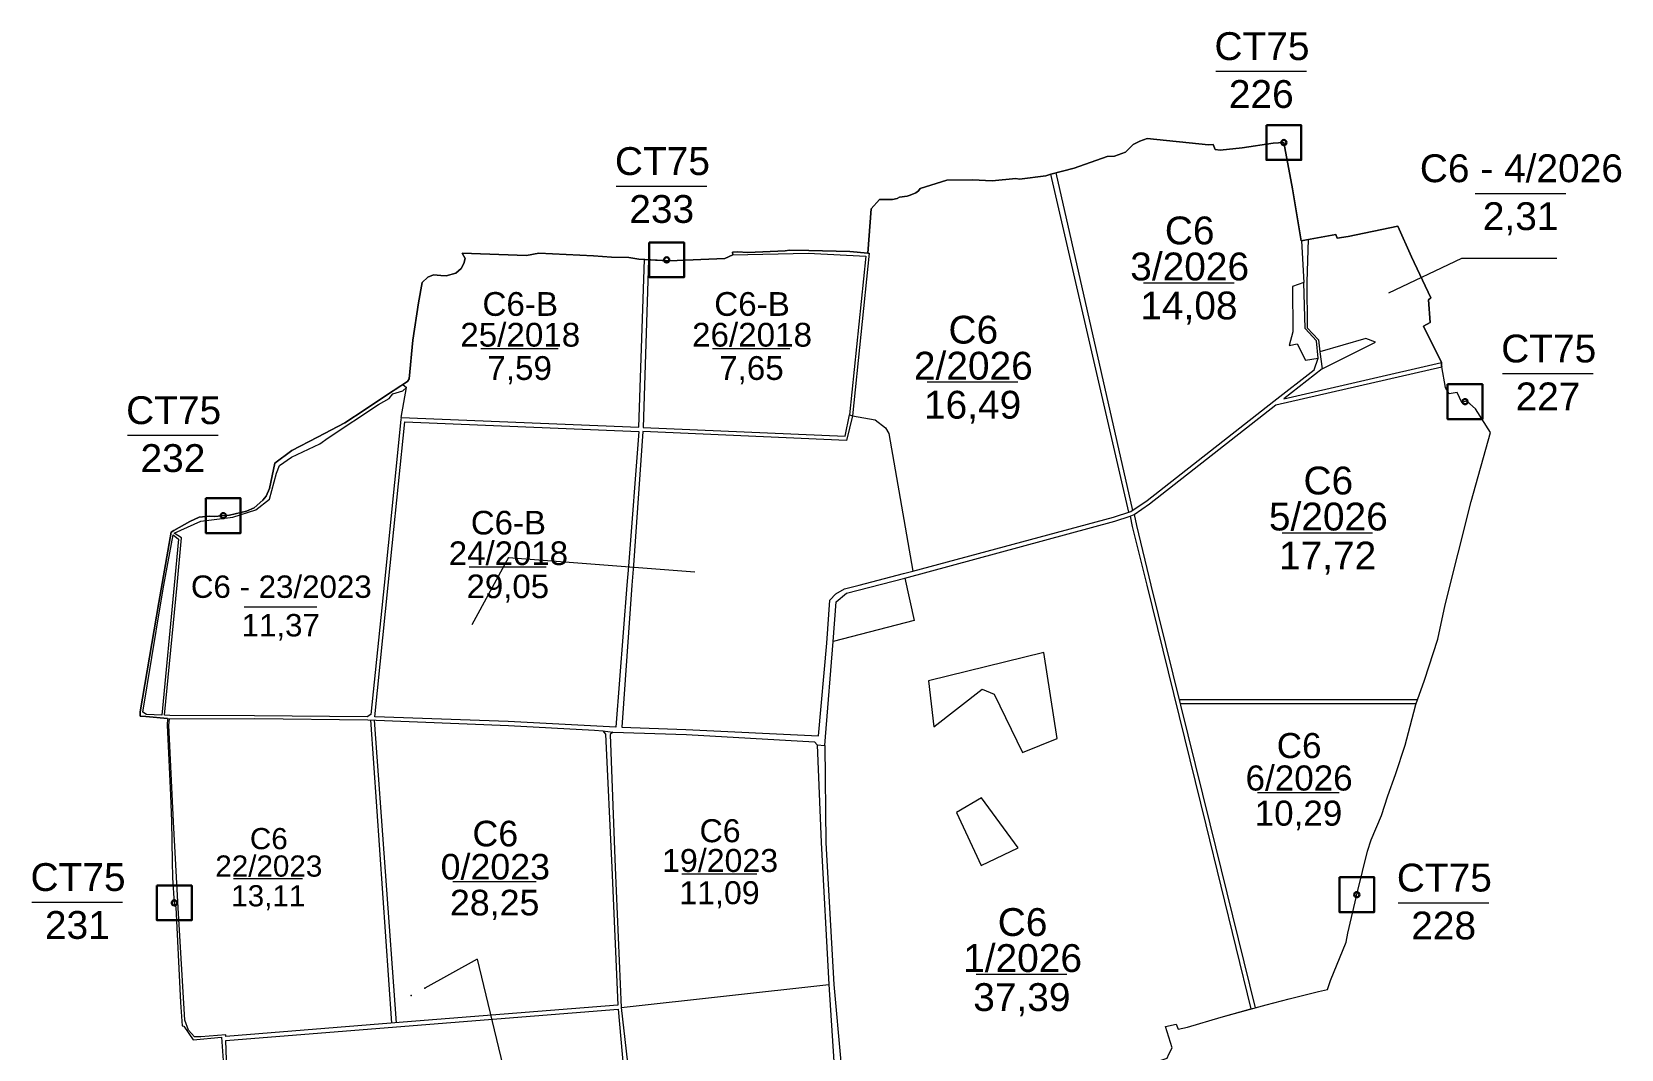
# Model space of a CAD drawing. Header units: metres. Extents: x 413349 to 415633, y 1525740 to 1530795.
# Drawn here: x 413349 to 415633, y 1529333 to 1530795 of the extents above; entities that cross this region are included whole.
import ezdxf
from ezdxf.enums import TextEntityAlignment as Align

# ---------------------------------------------------------------- set-up
doc = ezdxf.new("R2010")
doc.units = ezdxf.units.M
doc.header["$MEASUREMENT"] = 0
doc.layers.add('RanhTwo', color=3, linetype='Continuous', lineweight=0)
doc.styles.add('Style-Arial', font='arial.ttf')

# ---------------------------------------------------------------- blocks, each defined once
blk = doc.blocks.new('*U0')
at = {"color": 0, "linetype": 'Continuous', "lineweight": -2, "ltscale": 10, "flags": 128}
blk.add_lwpolyline([(-150, 150), (150, 150), (150, -150), (-150, -150), (-150, 150)], close=True, dxfattribs=at)
at = {"color": 0, "linetype": 'Continuous', "lineweight": -2, "ltscale": 10}
blk.add_circle((-0.02828, 0.016065), 22.5, dxfattribs=at)
blk = doc.blocks.new('*U5')
at = {"layer": 'RanhTwo', "color": 3, "linetype": 'Continuous', "lineweight": 13}
blk.add_line((-66.520877, -1.660429), (63.750129, -1.660429), dxfattribs=at)
at = {"layer": 'RanhTwo', "color": 3, "linetype": 'Continuous', "lineweight": 13, "style": 'Style-Arial'}
for s, p in [('CT75', (-0.000029, 14.422722)), ('226', (-1.025137, -54.422685))]:
    blk.add_text(s, height=40, dxfattribs=at).set_placement(p, align=Align.CENTER)
blk = doc.blocks.new('*U6')
at = {"layer": 'RanhTwo', "color": 3, "linetype": 'Continuous', "lineweight": 13}
blk.add_line((-66.520877, -1.660429), (63.750129, -1.660429), dxfattribs=at)
at = {"layer": 'RanhTwo', "color": 3, "linetype": 'Continuous', "lineweight": 13, "style": 'Style-Arial'}
for s, p in [('CT75', (-0.000029, 14.422722)), ('227', (-1.025137, -54.422685))]:
    blk.add_text(s, height=40, dxfattribs=at).set_placement(p, align=Align.CENTER)
blk = doc.blocks.new('*U7')
at = {"layer": 'RanhTwo', "color": 3, "linetype": 'Continuous', "lineweight": 13}
blk.add_line((-66.520877, -1.660429), (63.750129, -1.660429), dxfattribs=at)
at = {"layer": 'RanhTwo', "color": 3, "linetype": 'Continuous', "lineweight": 13, "style": 'Style-Arial'}
for s, p in [('CT75', (-0.000029, 14.422722)), ('228', (-1.025137, -54.422685))]:
    blk.add_text(s, height=40, dxfattribs=at).set_placement(p, align=Align.CENTER)
blk = doc.blocks.new('*U10')
at = {"layer": 'RanhTwo', "color": 3, "linetype": 'Continuous', "lineweight": 13}
blk.add_line((-66.520877, -1.660429), (63.750129, -1.660429), dxfattribs=at)
at = {"layer": 'RanhTwo', "color": 3, "linetype": 'Continuous', "lineweight": 13, "style": 'Style-Arial'}
for s, p in [('CT75', (-0.000029, 14.422722)), ('231', (-1.025137, -54.422685))]:
    blk.add_text(s, height=40, dxfattribs=at).set_placement(p, align=Align.CENTER)
blk = doc.blocks.new('*U11')
at = {"layer": 'RanhTwo', "color": 3, "linetype": 'Continuous', "lineweight": 13}
blk.add_line((-66.520877, -1.660429), (63.750129, -1.660429), dxfattribs=at)
at = {"layer": 'RanhTwo', "color": 3, "linetype": 'Continuous', "lineweight": 13, "style": 'Style-Arial'}
for s, p in [('CT75', (-0.000029, 14.422722)), ('232', (-1.025137, -54.422685))]:
    blk.add_text(s, height=40, dxfattribs=at).set_placement(p, align=Align.CENTER)
blk = doc.blocks.new('*U12')
at = {"layer": 'RanhTwo', "color": 3, "linetype": 'Continuous', "lineweight": 13}
blk.add_line((-66.520877, -1.660429), (63.750129, -1.660429), dxfattribs=at)
at = {"layer": 'RanhTwo', "color": 3, "linetype": 'Continuous', "lineweight": 13, "style": 'Style-Arial'}
for s, p in [('CT75', (-0.000029, 14.422722)), ('233', (-1.025137, -54.422685))]:
    blk.add_text(s, height=40, dxfattribs=at).set_placement(p, align=Align.CENTER)
blk = doc.blocks.new('*U25')
at = {"layer": 'RanhTwo', "color": 3, "linetype": 'Continuous', "lineweight": 13}
blk.add_line((-66.520877, -1.660429), (63.750129, -1.660429), dxfattribs=at)
at = {"layer": 'RanhTwo', "color": 3, "linetype": 'Continuous', "lineweight": 13, "style": 'Style-Arial'}
for s, p in [('C6 - 4/2026', (-0.000029, 14.422722)), ('2,31', (-1.025137, -54.422685))]:
    blk.add_text(s, height=40, dxfattribs=at).set_placement(p, align=Align.CENTER)
blk = doc.blocks.new('*U26')
at = {"layer": 'RanhTwo', "color": 3, "linetype": 'Continuous', "lineweight": 13}
blk.add_line((-66.520877, -1.660429), (63.750129, -1.660429), dxfattribs=at)
at = {"layer": 'RanhTwo', "color": 3, "linetype": 'Continuous', "lineweight": 13, "style": 'Style-Arial'}
blk.add_text('7,65', height=40, dxfattribs=at).set_placement((-1.025137, -54.422685), align=Align.CENTER)
at = {"layer": 'RanhTwo', "color": 3, "linetype": 'Continuous', "lineweight": 13, "insert": (-0.000029, 1.089388), "char_height": 40, "attachment_point": 8, "line_spacing_factor": 0.776524, "style": 'Style-Arial'}
blk.add_mtext('C6-B\\P26/2018', dxfattribs=at)
blk = doc.blocks.new('*U47')
at = {"layer": 'RanhTwo', "color": 3, "linetype": 'Continuous', "lineweight": 13}
blk.add_line((-66.520877, -1.660429), (63.750129, -1.660429), dxfattribs=at)
at = {"layer": 'RanhTwo', "color": 3, "linetype": 'Continuous', "lineweight": 13, "style": 'Style-Arial'}
blk.add_text('37,39', height=40, dxfattribs=at).set_placement((-1.025137, -54.422685), align=Align.CENTER)
at = {"layer": 'RanhTwo', "color": 3, "linetype": 'Continuous', "lineweight": 13, "insert": (-0.000029, 1.089388), "char_height": 40, "attachment_point": 8, "line_spacing_factor": 0.776524, "style": 'Style-Arial'}
blk.add_mtext('C6\\P1/2026', dxfattribs=at)
blk = doc.blocks.new('*U48')
at = {"layer": 'RanhTwo', "color": 3, "linetype": 'Continuous', "lineweight": 13}
blk.add_line((-66.520877, -1.660429), (63.750129, -1.660429), dxfattribs=at)
at = {"layer": 'RanhTwo', "color": 3, "linetype": 'Continuous', "lineweight": 13, "style": 'Style-Arial'}
blk.add_text('17,72', height=40, dxfattribs=at).set_placement((-1.025137, -54.422685), align=Align.CENTER)
at = {"layer": 'RanhTwo', "color": 3, "linetype": 'Continuous', "lineweight": 13, "insert": (-0.000029, 1.089388), "char_height": 40, "attachment_point": 8, "line_spacing_factor": 0.776524, "style": 'Style-Arial'}
blk.add_mtext('C6\\P5/2026', dxfattribs=at)
blk = doc.blocks.new('*U49')
at = {"layer": 'RanhTwo', "color": 3, "linetype": 'Continuous', "lineweight": 13}
blk.add_line((-66.520877, -1.660429), (63.750129, -1.660429), dxfattribs=at)
at = {"layer": 'RanhTwo', "color": 3, "linetype": 'Continuous', "lineweight": 13, "style": 'Style-Arial'}
blk.add_text('14,08', height=40, dxfattribs=at).set_placement((-1.025137, -54.422685), align=Align.CENTER)
at = {"layer": 'RanhTwo', "color": 3, "linetype": 'Continuous', "lineweight": 13, "insert": (-0.000029, 1.089388), "char_height": 40, "attachment_point": 8, "line_spacing_factor": 0.776524, "style": 'Style-Arial'}
blk.add_mtext('C6\\P3/2026', dxfattribs=at)
blk = doc.blocks.new('*U50')
at = {"layer": 'RanhTwo', "color": 3, "linetype": 'Continuous', "lineweight": 13}
blk.add_line((-66.520877, -1.660429), (63.750129, -1.660429), dxfattribs=at)
at = {"layer": 'RanhTwo', "color": 3, "linetype": 'Continuous', "lineweight": 13, "style": 'Style-Arial'}
blk.add_text('16,49', height=40, dxfattribs=at).set_placement((-1.025137, -54.422685), align=Align.CENTER)
at = {"layer": 'RanhTwo', "color": 3, "linetype": 'Continuous', "lineweight": 13, "insert": (-0.000029, 1.089388), "char_height": 40, "attachment_point": 8, "line_spacing_factor": 0.776524, "style": 'Style-Arial'}
blk.add_mtext('C6\\P2/2026', dxfattribs=at)
blk = doc.blocks.new('*U57')
at = {"layer": 'RanhTwo', "color": 3, "linetype": 'Continuous', "lineweight": 13}
blk.add_line((-66.520877, -1.660429), (63.750129, -1.660429), dxfattribs=at)
at = {"layer": 'RanhTwo', "color": 3, "linetype": 'Continuous', "lineweight": 13, "style": 'Style-Arial'}
for s, p in [('C6 - 23/2023', (-0.000029, 14.422722)), ('11,37', (-1.025137, -54.422685))]:
    blk.add_text(s, height=40, dxfattribs=at).set_placement(p, align=Align.CENTER)
blk = doc.blocks.new('*U66')
at = {"layer": 'RanhTwo', "color": 3, "linetype": 'Continuous', "lineweight": 13}
blk.add_line((-66.520877, -1.660429), (63.750129, -1.660429), dxfattribs=at)
at = {"layer": 'RanhTwo', "color": 3, "linetype": 'Continuous', "lineweight": 13, "style": 'Style-Arial'}
blk.add_text('29,05', height=40, dxfattribs=at).set_placement((-1.025137, -54.422685), align=Align.CENTER)
at = {"layer": 'RanhTwo', "color": 3, "linetype": 'Continuous', "lineweight": 13, "insert": (-0.000029, 1.089388), "char_height": 40, "attachment_point": 8, "line_spacing_factor": 0.776524, "style": 'Style-Arial'}
blk.add_mtext('C6-B\\P24/2018', dxfattribs=at)
blk = doc.blocks.new('*U67')
at = {"layer": 'RanhTwo', "color": 3, "linetype": 'Continuous', "lineweight": 13}
blk.add_line((-66.520877, -1.660429), (63.750129, -1.660429), dxfattribs=at)
at = {"layer": 'RanhTwo', "color": 3, "linetype": 'Continuous', "lineweight": 13, "style": 'Style-Arial'}
blk.add_text('7,59', height=40, dxfattribs=at).set_placement((-1.025137, -54.422685), align=Align.CENTER)
at = {"layer": 'RanhTwo', "color": 3, "linetype": 'Continuous', "lineweight": 13, "insert": (-0.000029, 1.089388), "char_height": 40, "attachment_point": 8, "line_spacing_factor": 0.776524, "style": 'Style-Arial'}
blk.add_mtext('C6-B\\P25/2018', dxfattribs=at)
blk = doc.blocks.new('*U69')
at = {"layer": 'RanhTwo', "color": 3, "linetype": 'Continuous', "lineweight": 13}
blk.add_line((-66.520877, -1.660429), (63.750129, -1.660429), dxfattribs=at)
at = {"layer": 'RanhTwo', "color": 3, "linetype": 'Continuous', "lineweight": 13, "style": 'Style-Arial'}
blk.add_text('13,11', height=40, dxfattribs=at).set_placement((-1.025137, -54.422685), align=Align.CENTER)
at = {"layer": 'RanhTwo', "color": 3, "linetype": 'Continuous', "lineweight": 13, "insert": (-0.000029, 1.089388), "char_height": 40, "attachment_point": 8, "line_spacing_factor": 0.776524, "style": 'Style-Arial'}
blk.add_mtext('C6\\P22/2023', dxfattribs=at)
blk = doc.blocks.new('*U70')
at = {"layer": 'RanhTwo', "color": 3, "linetype": 'Continuous', "lineweight": 13}
blk.add_line((-66.520877, -1.660429), (63.750129, -1.660429), dxfattribs=at)
at = {"layer": 'RanhTwo', "color": 3, "linetype": 'Continuous', "lineweight": 13, "style": 'Style-Arial'}
blk.add_text('28,25', height=40, dxfattribs=at).set_placement((-1.025137, -54.422685), align=Align.CENTER)
at = {"layer": 'RanhTwo', "color": 3, "linetype": 'Continuous', "lineweight": 13, "insert": (-0.000029, 1.089388), "char_height": 40, "attachment_point": 8, "line_spacing_factor": 0.776524, "style": 'Style-Arial'}
blk.add_mtext('C6\\P0/2023', dxfattribs=at)
blk = doc.blocks.new('*U71')
at = {"layer": 'RanhTwo', "color": 3, "linetype": 'Continuous', "lineweight": 13}
blk.add_line((-66.520877, -1.660429), (63.750129, -1.660429), dxfattribs=at)
at = {"layer": 'RanhTwo', "color": 3, "linetype": 'Continuous', "lineweight": 13, "style": 'Style-Arial'}
blk.add_text('11,09', height=40, dxfattribs=at).set_placement((-1.025137, -54.422685), align=Align.CENTER)
at = {"layer": 'RanhTwo', "color": 3, "linetype": 'Continuous', "lineweight": 13, "insert": (-0.000029, 1.089388), "char_height": 40, "attachment_point": 8, "line_spacing_factor": 0.776524, "style": 'Style-Arial'}
blk.add_mtext('C6\\P19/2023', dxfattribs=at)
blk = doc.blocks.new('*U74')
at = {"layer": 'RanhTwo', "color": 3, "linetype": 'Continuous', "lineweight": 13}
blk.add_line((-66.520877, -1.660429), (63.750129, -1.660429), dxfattribs=at)
at = {"layer": 'RanhTwo', "color": 3, "linetype": 'Continuous', "lineweight": 13, "style": 'Style-Arial'}
blk.add_text('10,29', height=40, dxfattribs=at).set_placement((-1.025137, -54.422685), align=Align.CENTER)
at = {"layer": 'RanhTwo', "color": 3, "linetype": 'Continuous', "lineweight": 13, "insert": (-0.000029, 1.089388), "char_height": 40, "attachment_point": 8, "line_spacing_factor": 0.776524, "style": 'Style-Arial'}
blk.add_mtext('C6\\P6/2026', dxfattribs=at)

msp = doc.modelspace()

# ---------------------------------------------------------------- linework, layer by layer
at = {"layer": 'RanhTwo', "color": 7, "linetype": 'Continuous', "lineweight": 0}
for p, q in [((414925.836179, 1530104.72855), (414813.51, 1530590.42)), ((414820.531891, 1530592.332193), (414931.066153, 1530107.318899)), ((415403.953264, 1530469.457572), (415298.863416, 1530419.596608)), ((415540.751257, 1530469.457572), (415403.953264, 1530469.457572)), ((414033.758956, 1530039.652703), (413981.39618, 1529942.86735)), ((414033.758956, 1530039.652703), (414301.91984, 1530019.026317)), ((414997.992962, 1529835.499571), (414997.992962, 1529835.499571)), ((414997.993726, 1529835.499571), (415340.627423, 1529835.499571)), ((414998.016695, 1529835.499571), (415027.769792, 1529835.499571)), ((414999.410354, 1529829.769405), (415338.858524, 1529829.785875)), ((415340.627423, 1529835.499571), (415340.87097, 1529835.499571)), ((413835.689125, 1529806.099431), (413865.624969, 1529370.313694)), ((413840.927823, 1529805.891712), (413872.464521, 1529370.862303)), ((413988.692401, 1529462.198874), (413913.718426, 1529420.549439)), ((413988.692401, 1529462.198874), (414044.228678, 1529231.738668))]:
    msp.add_line(p, q, dxfattribs=at)
at = {"layer": 'RanhTwo', "color": 3, "linetype": 'Continuous', "lineweight": 0}
for p, q in [((415173.9777, 1530494.8927), (415183.433, 1530496.6332)), ((415173.9777, 1530494.8927), (415177.058, 1530434.85)), ((414229.362, 1530468.0193), (414235.3537, 1530467.672)), ((415179.049, 1530368.74), (415177.058, 1530434.85)), ((415195.524, 1530351.283), (415179.049, 1530368.74)), ((415198.032, 1530326.245), (415195.524, 1530351.283)), ((413881.9308, 1530288.514), (413887.251, 1530284.137)), ((413879.5182, 1530240.8608), (413887.251, 1530284.137)), ((414523.876, 1530244.534), (414528.477, 1530243.378)), ((414927.5168, 1530098.9674), (414933.1222, 1530101.4664)), ((413543.898, 1529808.101), (413546.658, 1529807.867)), ((414169.349, 1529790.674), (414183.979, 1529788.51)), ((414477.604, 1529770.279), (414488.783, 1529769.5328)), ((415101.2439, 1529390.7326), (415107.0297, 1529392.3305))]:
    msp.add_line(p, q, dxfattribs=at)
at = {"layer": 'RanhTwo', "color": 3, "linetype": 'Continuous', "lineweight": 13}
for p, q in [((415179.049, 1530368.74), (415177.058, 1530434.85)), ((415195.524, 1530351.283), (415179.049, 1530368.74)), ((415198.032, 1530326.245), (415195.524, 1530351.283)), ((415200.4481, 1530335.172), (415203.7719, 1530310.9991)), ((414519.721, 1529988.33), (414603.798, 1530010.05)), ((414603.798, 1530010.05), (414617.074, 1529948.914)), ((414500.421, 1529918.838), (414504.739, 1529975.919)), ((414504.739, 1529975.919), (414519.721, 1529988.33)), ((414617.074, 1529948.914), (414500.421, 1529918.838)), ((414196.079, 1529393.043), (414494.479, 1529426.05)), ((414494.479, 1529426.05), (414501.777, 1529315.046)), ((414196.079, 1529393.043), (414208.501, 1529284.011))]:
    msp.add_line(p, q, dxfattribs=at)
at = {"layer": 'RanhTwo', "color": 3, "linetype": 'Continuous', "lineweight": 13, "flags": 128}
for points in [[(415375.603991, 1530313.728298), (415375.34, 1530315.15), (415374.98, 1530320.01), (415349.11, 1530372.35), (415359.05, 1530377.61), (415356.28, 1530410.13), (415359.83, 1530412.81), (415331.88, 1530471.86), (415312.35, 1530516), (415240.75, 1530501.24), (415225.28, 1530498.5), (415223.18, 1530503.95), (415173.42, 1530494.79), (415160.89, 1530569.67), (415148.5, 1530636.04), (415133.23, 1530634.99), (415088.45, 1530628.6), (415056.96, 1530624.93), (415049.93, 1530625.99), (415047.1, 1530633.41), (415040.12, 1530633.04), (414952.24, 1530641.98), (414941.66, 1530637.9), (414931.96, 1530633.21), (414920.96, 1530622.16), (414905.27, 1530616.44), (414894.56, 1530615.96), (414846.89, 1530599.51), (414813.51, 1530590.42), (414806.3, 1530588.22), (414768.65, 1530583.27), (414763.18, 1530584.53), (414729.06, 1530580.85), (414701.16, 1530582.66), (414664.24, 1530582), (414625.59, 1530570.23), (414623.11, 1530566.6), (414619.58, 1530563.88), (414611.31, 1530560.3), (414606.84, 1530559.22), (414595.87, 1530557.79), (414592.84, 1530555.87), (414585.79, 1530554.07), (414567.264, 1530554.209), (414555.051, 1530540.986), (414550.32, 1530477.02), (414524.81, 1530479.31), (414465.82, 1530480.87), (414437.93, 1530481.28), (414431.7, 1530480.35), (414377.82, 1530478.05), (414362.94, 1530478.95), (414356.028, 1530478.368), (414356.56, 1530474.918), (414344.95, 1530469.38), (414264.801, 1530465.965), (414221.07, 1530468.5), (414206.75, 1530470.66), (414181.75, 1530471.42), (414156.06, 1530473.23), (414077.5, 1530476.86), (414059.83, 1530473.88), (413967.36, 1530477.09), (413971.41, 1530469.44), (413969.51, 1530462.4), (413965.66, 1530454.96), (413958.08, 1530448.51), (413944.22, 1530444.36), (413936.59, 1530445.07), (413926.04, 1530445.8), (413918.1, 1530442.49), (413909.83, 1530434.82), (413904.47, 1530405.65), (413896.32, 1530352.02), (413890.87, 1530296.6), (413888.55, 1530292.83), (413858.46, 1530273.21), (413827.96, 1530252.36), (413798.61, 1530233.2), (413759.33, 1530212.45), (413722.31, 1530193.44), (413697.82, 1530175.31), (413692.32, 1530147.87), (413690.28, 1530138.93), (413685.37, 1530127.81), (413680.73, 1530122.06), (413668.08, 1530111), (413657.5, 1530106.21), (413632.87, 1530100.62), (413611.14, 1530098.4), (413603.45, 1530099), (413589.46, 1530097.42), (413575.65, 1530091.49), (413552.76, 1530078.41), (413548.799, 1530075.892), (413547.37, 1530068.146), (413531.091, 1529974.901), (413504.549, 1529817.903), (413504.549, 1529811.4041), (413512.615, 1529811.339), (413543.898, 1529808.101)], [(415177.058, 1530434.85), (415160.98, 1530429.326), (415161.531, 1530363.943), (415156.097, 1530344.257), (415167.857, 1530346.593), (415179.675, 1530323.415), (415198.032, 1530326.245)], [(415203.7719, 1530310.9991), (415280.129, 1530349.198), (415266.195, 1530354.378), (415200.4481, 1530335.172)], [(414983.09, 1529325.71), (414987.78, 1529334.77), (414978.25, 1529365.31), (414993.89, 1529368.78), (414996.48, 1529361.56), (415010.16, 1529364.72), (415058.51, 1529378.93), (415123.14, 1529396.78), (415156.12, 1529405.38), (415198.35, 1529416.01), (415211.27, 1529418.9), (415215.65, 1529431.53), (415238.31, 1529486.78), (415240.3, 1529499.91), (415254.26, 1529559.08), (415268.79, 1529617.57), (415273.9, 1529634.05), (415288.74, 1529669), (415297.98, 1529696.89), (415309.18, 1529727.98), (415322.91, 1529770.14), (415330.23, 1529797.33), (415338.34, 1529828.34), (415350.69, 1529863.28), (415369.82, 1529922.23), (415380.52, 1529971.75), (415417.69, 1530120.29), (415445.54, 1530219.4), (415424.23, 1530253.11), (415415.64, 1530260.55), (415411.03, 1530264.29), (415404.48, 1530262.28), (415397.73, 1530276.86), (415386.3, 1530275.14), (415381.1, 1530284.13), (415375.604, 1530313.7283)], [(414822.46, 1529779.595), (414803.32, 1529903.242), (414637.58, 1529862.309), (414645.187, 1529796.13), (414715.047, 1529850.267), (414732.118, 1529843.434), (414772.972, 1529759.547), (414822.46, 1529779.595)], [(413543.898, 1529808.101), (413543.281, 1529798.768), (413547.8253, 1529697.9594), (413549.538, 1529659.967), (413550.54, 1529603.4), (413550.8, 1529579), (413553.3082, 1529542.912), (413555.538, 1529537.062), (413562.46, 1529399.996), (413564.762, 1529366.607), (413567.362, 1529365.982), (413580.642, 1529346.46), (413621.339, 1529350.348), (413625.818, 1529289.973)], [(414766.601, 1529622.172), (414713.992, 1529694.157), (414677.748, 1529673.133), (414713.467, 1529597.184), (414766.601, 1529622.172)]]:
    msp.add_lwpolyline(points, dxfattribs=at)
at = {"layer": 'RanhTwo', "color": 3, "linetype": 'Continuous', "lineweight": 0, "flags": 128}
for points in [[(414550.32, 1530477.02), (414555.051, 1530540.986), (414567.264, 1530554.209), (414585.79, 1530554.07), (414592.84, 1530555.87), (414595.87, 1530557.79), (414606.84, 1530559.22), (414611.31, 1530560.3), (414619.58, 1530563.88), (414623.11, 1530566.6), (414625.59, 1530570.23), (414664.24, 1530582), (414701.16, 1530582.66), (414729.06, 1530580.85), (414763.18, 1530584.53), (414768.65, 1530583.27), (414806.3, 1530588.22), (414813.51, 1530590.42), (414846.89, 1530599.51), (414894.56, 1530615.96), (414905.27, 1530616.44), (414920.96, 1530622.16), (414931.96, 1530633.21), (414941.66, 1530637.9), (414952.24, 1530641.98), (415040.12, 1530633.04), (415047.1, 1530633.41), (415049.93, 1530625.99), (415056.96, 1530624.93), (415088.45, 1530628.6), (415133.23, 1530634.99), (415148.5, 1530636.04), (415160.89, 1530569.67), (415173.42, 1530494.79), (415173.9777, 1530494.8927)], [(415183.433, 1530496.6332), (415223.18, 1530503.95), (415225.28, 1530498.5), (415240.75, 1530501.24), (415312.35, 1530516), (415331.88, 1530471.86), (415359.83, 1530412.81), (415356.28, 1530410.13), (415359.05, 1530377.61), (415349.11, 1530372.35), (415374.98, 1530320.01)], [(415183.433, 1530496.6332), (415181.624, 1530435.825), (415182.0133, 1530369.9699), (415198.3869, 1530352.6204), (415200.4481, 1530335.172)], [(413881.9308, 1530288.514), (413888.55, 1530292.83), (413890.87, 1530296.6), (413896.32, 1530352.02), (413904.47, 1530405.65), (413909.83, 1530434.82), (413918.1, 1530442.49), (413926.04, 1530445.8), (413936.59, 1530445.07), (413944.22, 1530444.36), (413958.08, 1530448.51), (413965.66, 1530454.96), (413969.51, 1530462.4), (413971.41, 1530469.44), (413967.36, 1530477.09), (414059.83, 1530473.88), (414077.5, 1530476.86), (414156.06, 1530473.23), (414181.75, 1530471.42), (414206.75, 1530470.66), (414221.07, 1530468.5), (414229.362, 1530468.0193)], [(414235.3537, 1530467.672), (414264.801, 1530465.965), (414344.95, 1530469.38), (414356.56, 1530474.918)], [(414356.56, 1530474.918), (414356.028, 1530478.368), (414362.94, 1530478.95), (414377.82, 1530478.05), (414431.7, 1530480.35), (414437.93, 1530481.28), (414465.82, 1530480.87), (414524.81, 1530479.31), (414550.32, 1530477.02)], [(414356.56, 1530474.918), (414464.685, 1530477.008), (414547.7628, 1530472.9263), (414523.876, 1530244.534)], [(414550.32, 1530477.02), (414552.5609, 1530476.9175), (414528.477, 1530243.378)], [(413879.5182, 1530240.8608), (414221.4004, 1530226.886), (414229.362, 1530468.0193)], [(414235.3537, 1530467.672), (414227.3953, 1530226.6332), (414518.0865, 1530213.9903), (414523.876, 1530244.534)], [(414614.955, 1530019.876), (414903.6553, 1530097.7468), (414928.4531, 1530105.5523), (414951.9734, 1530121.4536), (415134.0185, 1530264.3717), (415191.965, 1530309.4201), (415198.032, 1530326.245)], [(414933.1222, 1530101.4664), (414955.5106, 1530116.6024), (415137.1948, 1530259.2372), (415375.604, 1530313.7283)], [(415107.0297, 1529392.3305), (415123.14, 1529396.78), (415156.12, 1529405.38), (415198.35, 1529416.01), (415211.27, 1529418.9), (415215.65, 1529431.53), (415238.31, 1529486.78), (415240.3, 1529499.91), (415254.26, 1529559.08), (415268.79, 1529617.57), (415273.9, 1529634.05), (415288.74, 1529669), (415297.98, 1529696.89), (415309.18, 1529727.98), (415322.91, 1529770.14), (415330.23, 1529797.33), (415338.34, 1529828.34), (415350.69, 1529863.28), (415369.82, 1529922.23), (415380.52, 1529971.75), (415417.69, 1530120.29), (415445.54, 1530219.4), (415424.23, 1530253.11), (415415.64, 1530260.55), (415411.03, 1530264.29), (415404.48, 1530262.28), (415397.73, 1530276.86), (415386.3, 1530275.14), (415381.1, 1530284.13), (415375.604, 1530313.7283)], [(415203.7719, 1530310.9991), (415148.4013, 1530267.9533), (415374.98, 1530320.01)], [(415374.98, 1530320.01), (415375.3111, 1530315.54), (415375.34, 1530315.15), (415375.604, 1530313.7283)], [(413543.898, 1529808.101), (413512.615, 1529811.339), (413504.549, 1529811.4041), (413504.549, 1529817.903), (413531.091, 1529974.901), (413547.37, 1530068.146), (413548.799, 1530075.892), (413552.76, 1530078.41), (413575.65, 1530091.49), (413589.46, 1530097.42), (413603.45, 1530099), (413611.14, 1530098.4), (413632.87, 1530100.62), (413657.5, 1530106.21), (413668.08, 1530111), (413680.73, 1530122.06), (413685.37, 1530127.81), (413690.28, 1530138.93), (413692.32, 1530147.87), (413697.82, 1530175.31), (413722.31, 1530193.44), (413759.33, 1530212.45), (413798.61, 1530233.2), (413827.96, 1530252.36), (413858.46, 1530273.21), (413881.9308, 1530288.514)], [(413879.5182, 1530240.8608), (413878.986, 1530237.88), (413860.7567, 1530057.099), (413854.999, 1530000), (413836.233, 1529813.896), (413830.859, 1529810.808), (413668.844, 1529812.272), (413546.897, 1529812.739), (413539.4289, 1529813.0486), (413557.3674, 1530000), (413563.8767, 1530067.8389), (413553.274, 1530074.512), (413591.52, 1530091.914), (413637.552, 1530097.621), (413670.508, 1530108.386), (413690.419, 1530123.368), (413700.192, 1530160.658), (413704.641, 1530171.838), (413721.837, 1530183.743), (413762.877, 1530203.099), (413774.444, 1530211.476), (413846.979, 1530259.672), (413862.22, 1530268.176), (413867.576, 1530275.061), (413881.79, 1530279.065), (413887.251, 1530284.137)], [(414528.477, 1530243.378), (414519.9859, 1530207.902), (414227.0844, 1530220.641), (414213.4378, 1530028.7251), (414211.3952, 1530000), (414196.8704, 1529795.7342), (414288.763, 1529792.576), (414479.464, 1529783.204), (414491.333, 1529916.567), (414495.927, 1529978.394), (414504.446, 1529987.292), (414517.087, 1529994.58), (414538.0226, 1530000), (414601.961, 1530016.553), (414614.955, 1530019.876)], [(414528.477, 1530243.378), (414561.158, 1530237.373), (414575.773, 1530226.101), (414580.52, 1530217.655), (414614.955, 1530019.876)], [(414221.0873, 1530220.8938), (414206.1802, 1530027.4204), (414204.0675, 1530000), (414188.316, 1529795.567), (414033.644, 1529803.944), (413841.9143, 1529810.4338), (413861.0295, 1530000), (413866.7086, 1530056.3201), (413884.6901, 1530234.6444), (414221.0873, 1530220.8938)], [(414603.798, 1530010.05), (414905.3347, 1530091.9852), (414927.5168, 1530098.9674)], [(414927.5168, 1530098.9674), (414930.6378, 1530084.1444), (414951.3406, 1530000), (415036.1609, 1529655.2563), (415101.2439, 1529390.7326)], [(414933.1222, 1530101.4664), (414936.4882, 1530085.4797), (414957.5195, 1530000), (415041.9871, 1529656.6897), (415107.0297, 1529392.3305)], [(413559.6673, 1530065.8471), (413553.3491, 1530000), (413535.4264, 1529813.2146), (413513.515, 1529814.123), (413508.336, 1529817.544), (413534.04, 1529974.511), (413538.6495, 1530000), (413551.723, 1530072.292), (413559.6673, 1530065.8471)], [(414488.783, 1529769.5328), (414489.744, 1529781.862), (414500.421, 1529918.838)], [(413543.898, 1529808.101), (413543.281, 1529798.768), (413547.8253, 1529697.9594), (413549.538, 1529659.967), (413550.54, 1529603.4), (413550.8, 1529579), (413553.3082, 1529542.912), (413555.538, 1529537.062), (413562.46, 1529399.996), (413564.762, 1529366.607), (413567.362, 1529365.982), (413580.642, 1529346.46), (413621.339, 1529350.348), (413625.818, 1529289.973)], [(414169.349, 1529790.674), (414173.158, 1529785.702), (414182.363, 1529594.018), (414191.2669, 1529396.4338), (413882.493, 1529371.6667), (413627.5836, 1529351.2201), (413627.507, 1529353.427), (413591.586, 1529350.808), (413582.702, 1529350.742), (413573.781, 1529360.49), (413568.852, 1529374.446), (413558.967, 1529536.127), (413552.134, 1529659.939), (413545.771, 1529798.833), (413546.658, 1529807.867)], [(413546.658, 1529807.867), (413669.337, 1529808.265), (413831.463, 1529806.267), (414034.107, 1529798.232), (414157.386, 1529791.54), (414169.349, 1529790.674)], [(414183.979, 1529788.51), (414179.844, 1529785.343), (414187.054, 1529594.005), (414196.079, 1529393.043)], [(414183.979, 1529788.51), (414289.578, 1529785.172), (414473.625, 1529774.474), (414477.604, 1529770.279)], [(414477.604, 1529770.279), (414483.403, 1529629.791), (414494.479, 1529426.05)], [(414488.783, 1529769.5328), (414490.267, 1529629.61), (414501.566, 1529426.003), (414511.558, 1529314.803), (414518.0579, 1529181.221)], [(413629.699, 1529290.277), (413627.792, 1529345.2176), (413885.0795, 1529365.8549), (414191.6664, 1529390.4466), (414201.194, 1529282.774)], [(414518.0579, 1529181.221), (414541.19, 1529185.96), (414569.67, 1529193.22), (414616.37, 1529205.12), (414658.37, 1529217.57), (414687.2, 1529225.45), (414689.99, 1529226.21), (414714.62, 1529234.74), (414763.86, 1529249.45), (414887.12, 1529288.44), (414889, 1529289.08), (414933.67, 1529304.33), (414980.91, 1529319.99), (414983.09, 1529325.71), (414987.78, 1529334.77), (414978.25, 1529365.31), (414993.89, 1529368.78), (414996.48, 1529361.56), (415010.16, 1529364.72), (415058.51, 1529378.93), (415101.2439, 1529390.7326)]]:
    msp.add_lwpolyline(points, dxfattribs=at)
at = {"layer": 'RanhTwo', "color": 7, "linetype": 'Continuous', "lineweight": 0}
for p in [(413913.718426, 1529420.549439), (413893.849511, 1529410.031151)]:
    msp.add_point(p, dxfattribs=at)

# ---------------------------------------------------------------- block references
at = {"layer": 'RanhTwo', "color": 3, "linetype": 'Continuous', "lineweight": 13}
for name, p in [('*U5', (415117.072372, 1530740.271816)), ('*U12', (414255.198675, 1530575.041207)), ('*U25', (415489.942853, 1530564.703494)), ('*U49', (415013.096037, 1530436.314168)), ('*U50', (414702.107261, 1530293.67297)), ('*U6', (415529.263527, 1530305.617487)), ('*U11', (413552.553931, 1530216.969789)), ('*U48', (415212.423144, 1530076.855138)), ('*U10', (413415.131465, 1529545.910528)), ('*U7', (415379.229916, 1529545.12879)), ('*U47', (414772.911831, 1529442.224023))]:
    msp.add_blockref(name, p, dxfattribs=at)
at = {"layer": 'RanhTwo', "color": 3, "linetype": 'Continuous', "lineweight": 30, "ltscale": 1.666667, "xscale": 0.166667, "yscale": 0.166667, "zscale": 0.166667}
for p in [(415148.499986, 1530636.03996), (414261.299713, 1530467.417323), (415408.989, 1530263.644), (413623.868, 1530099.748), (415253.433, 1529554.969), (413553.54, 1529543.155)]:
    msp.add_blockref('*U0', p, dxfattribs=at)
at = {"layer": 'RanhTwo', "color": 3, "linetype": 'Continuous', "lineweight": 13}
for name, p, xscale, yscale, zscale in [('*U67', (414050.794575, 1530341.371552), 0.853827, 0.853827, 0.853827), ('*U26', (414383.998097, 1530341.371552), 0.853827, 0.853827, 0.853827), ('*U66', (414033.758981, 1530027.41303), 0.848638, 0.848638, 0.848638), ('*U57', (413707.288734, 1529970.028605), 0.80463, 0.80463, 0.80463), ('*U74', (415170.444883, 1529703.207222), 0.900831, 0.900831, 0.900831), ('*U69', (413689.3373, 1529579.660175), 0.761723, 0.761723, 0.761723), ('*U70', (414014.960972, 1529575.311794), 0.919818, 0.919818, 0.919818), ('*U71', (414338.073289, 1529586.258352), 0.825831, 0.825831, 0.825831)]:
    msp.add_blockref(name, p, dxfattribs=dict(at, xscale=xscale, yscale=yscale, zscale=zscale))

# ---------------------------------------------------------------- texts
at = {"layer": 'RanhTwo', "color": 3, "linetype": 'Continuous', "lineweight": 30, "insert": (414538.469842, 1530362.329), "char_height": 0.3125, "attachment_point": 5, "line_spacing_factor": 0.776524, "style": 'Style-Arial'}
msp.add_mtext('208\\P2\\PDGT\\PCTY TNHH MTV 75\\PIa Krel', dxfattribs=at)

doc.saveas('drawing.dxf')
